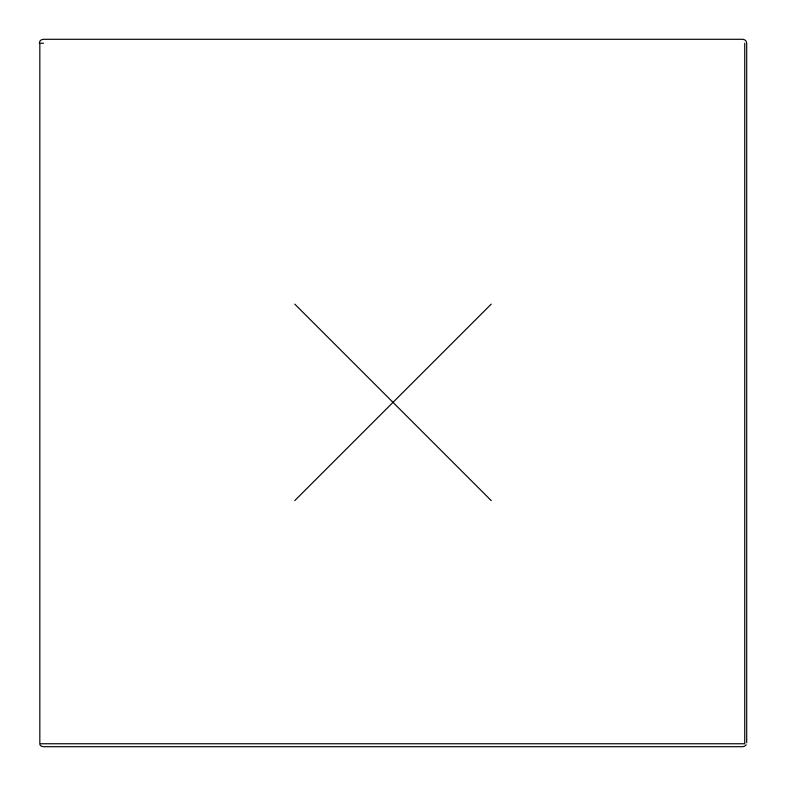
<?xml version="1.0" encoding="UTF-8"?>
<svg xmlns="http://www.w3.org/2000/svg" width="786" height="786" viewBox="0 0 786 786"><rect width="100%" height="100%" fill="white"/><g stroke="black" fill="none" stroke-linecap="round" stroke-linejoin="round"><path stroke-width="1.18" d="M39.3 43.23L39.831 41.265L41.265 39.831L43.23 39.3L742.77 39.3L744.735 39.831L746.169 41.265L746.7 43.23L746.7 742.77M294.75 500.613L491.25 304.113M746.169 744.735L744.735 746.169L742.77 746.7L43.23 746.7L41.265 746.169L39.831 744.735M43.515 43.23L39.831 43.23L39.831 743.753L744.735 743.753L744.735 43.23M294.75 304.113L491.25 500.613"/></g></svg>
